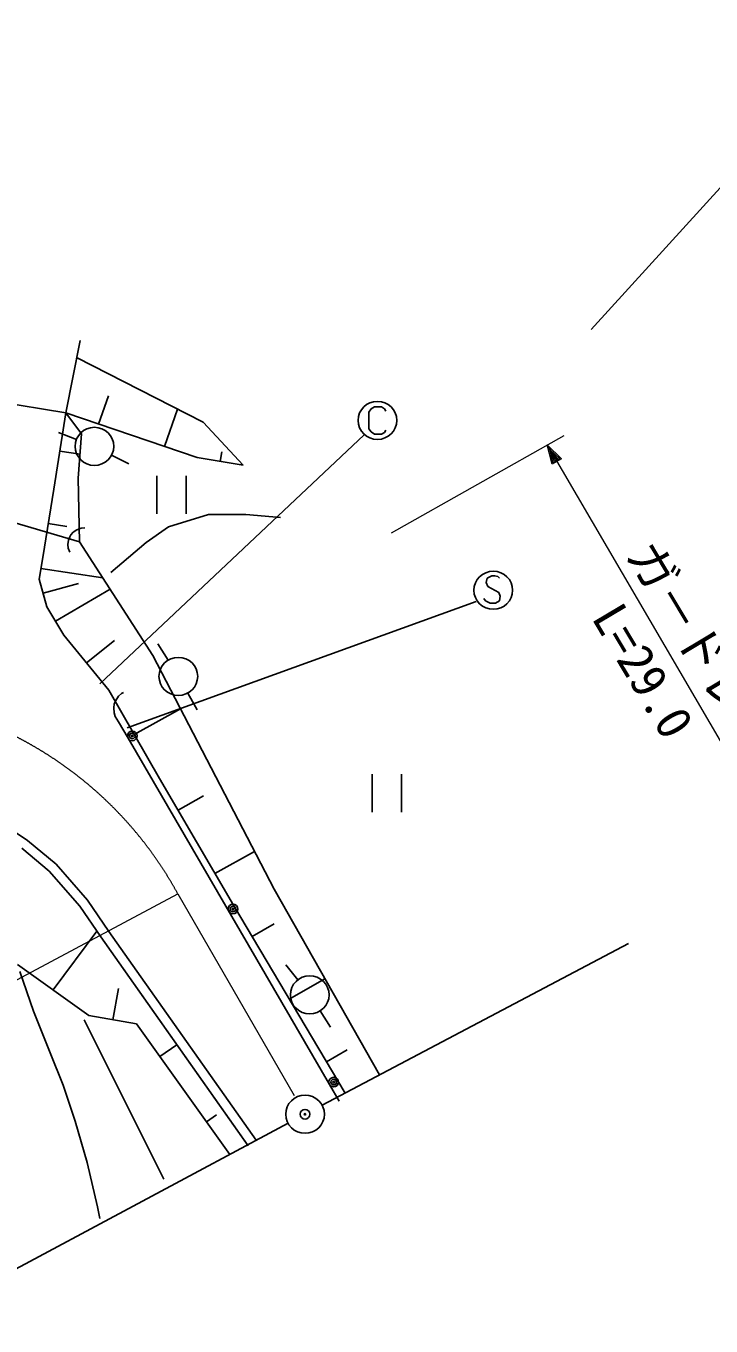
# Model space of a CAD drawing. Units: millimetres, scale not verified. Extents: x 40000 to 680000, y 20000 to 380000.
# Drawn here: x 235563 to 270893, y 247629 to 314669 of the extents above; entities that cross this region are included whole.
import ezdxf
from ezdxf.enums import TextEntityAlignment as Align

# ---------------------------------------------------------------- set-up
doc = ezdxf.new("R2010")
doc.units = ezdxf.units.MM
doc.header["$LTSCALE"] = 1000
doc.header["$PDMODE"] = 32
doc.header["$PDSIZE"] = 500
doc.linetypes.add('CHAIN', pattern=[18.5, 12, -1.5, 3.5, -1.5])
for name, color, linetype, lineweight in [('S-BGD', 7, 'Continuous', 25), ('S-BGD-EXST', 7, 'Continuous', 25), ('S-BMK', 2, 'CHAIN', 13), ('S-BMK-OTRS', 5, 'Continuous', 25), ('S-BMK-SRVR', 3, 'Continuous', 25), ('S-STR-HTXT', 7, 'Continuous', 13)]:
    doc.layers.add(name, color=color, linetype=linetype, lineweight=lineweight)
doc.layers.add('S-OTRS', color=6, linetype='Continuous')
doc.styles.add('ＭＳ ゴシック', font='')
doc.styles.get('ＭＳ ゴシック').set_extended_font_data('MS Gothic')

msp = doc.modelspace()

# ---------------------------------------------------------------- linework, layer by layer
at = {"layer": 'S-BGD'}
for p, q in [((237610, 294720), (238351, 298450)), ((238176, 297569), (244704, 294235)), ((233864, 295341), (237610, 294720)), ((239307, 294144), (239816, 295592)), ((236991, 290778), (237610, 294720)), ((244395, 292415), (237610, 294720)), ((237610, 294720), (238434, 293634)), ((242699, 292992), (243375, 294914)), ((238161, 293352), (237231, 293712)), ((244704, 294235), (246770, 292021)), ((238434, 293634), (238259, 291355)), ((237301, 292749), (238354, 292589)), ((239978, 292539), (240865, 292086)), ((246770, 292021), (244395, 292415)), ((245583, 292218), (245666, 292701)), ((238259, 291355), (238328, 288070)), ((242309, 291478), (242309, 289513)), ((243828, 289513), (243828, 291478)), ((236423, 287253), (236991, 290778)), ((231124, 290174), (238328, 288070)), ((236707, 289015), (237671, 288865)), ((242906, 288845), (244968, 289471)), ((244968, 289471), (246908, 289471)), ((246908, 289471), (248697, 289322)), ((237749, 288154), (237816, 288321)), ((237816, 288321), (237878, 288422)), ((237878, 288422), (237996, 288559)), ((237996, 288559), (238181, 288690)), ((238181, 288690), (238402, 288766)), ((238402, 288766), (238593, 288791)), ((241754, 288040), (242906, 288845)), ((237718, 287932), (237749, 288154)), ((237744, 287745), (237718, 287932)), ((237821, 287527), (237744, 287745)), ((238328, 288070), (242107, 282198)), ((239935, 286490), (241754, 288040)), ((236248, 286135), (236423, 287253)), ((236335, 286694), (239524, 286211)), ((236642, 284716), (236248, 286135)), ((236445, 285425), (238279, 285917)), ((237079, 283985), (239905, 285620)), ((237516, 283254), (236642, 284716)), ((239833, 280417), (237516, 283254)), ((238675, 281835), (240133, 282987)), ((242895, 281966), (242371, 282803)), ((242107, 282198), (248359, 270148)), ((242457, 275859), (239833, 280417)), ((240341, 280109), (240495, 280241)), ((240495, 280241), (240599, 280300)), ((243904, 280270), (244389, 279411)), ((240089, 279514), (240114, 279709)), ((240114, 279709), (240193, 279890)), ((240193, 279890), (240341, 280109)), ((240104, 279251), (240089, 279514)), ((240169, 279061), (240104, 279251)), ((240328, 278788), (240169, 279061)), ((241145, 278138), (243526, 279463)), ((240328, 278788), (240824, 277935)), ((240824, 277935), (251218, 260085)), ((246261, 269325), (242457, 275859)), ((253415, 276087), (253415, 274121)), ((254934, 274121), (254934, 276087)), ((243408, 274226), (244725, 274967)), ((233733, 273944), (235646, 272662)), ((235344, 272271), (236765, 271093)), ((235344, 272271), (236765, 271093)), ((235646, 272662), (237118, 271443)), ((245310, 270958), (247344, 272103)), ((236765, 271093), (238338, 269285)), ((236765, 271093), (238338, 269285)), ((237118, 271443), (238737, 269582)), ((238737, 269582), (239831, 267969)), ((248359, 270148), (253796, 260576)), ((238338, 269285), (239418, 267692)), ((238338, 269285), (239418, 267692)), ((252021, 259640), (246261, 269325)), ((247221, 267710), (248362, 268367)), ((236962, 264961), (239212, 267996)), ((239418, 267692), (247028, 256925)), ((239418, 267692), (246991, 256966)), ((239831, 267969), (247438, 257205)), ((238798, 263645), (235125, 266278)), ((249580, 265480), (248965, 266255)), ((249141, 264482), (250977, 265538)), ((240034, 263425), (240331, 265041)), ((241270, 263206), (238798, 263645)), ((250732, 263877), (251269, 263048)), ((238558, 263412), (242680, 255199)), ((246084, 256481), (241270, 263206)), ((242474, 261524), (243346, 262128)), ((251061, 261254), (252124, 261865)), ((251218, 260085), (251715, 259232)), ((244880, 258162), (245391, 258515))]:
    msp.add_line(p, q, dxfattribs=at)
msp.add_lwpolyline([(235250, 265918), (235950, 263868), (236802, 261709), (237474, 260052), (238105, 258188), (238710, 256063), (239246, 253780), (239372, 253173)], dxfattribs=at)
for centre, major_axis in [((239091, 292992), (999, 0)), ((243419, 281129), (999, 0)), ((241041, 278057), (250, 0)), ((241041, 278057), (150, 0)), ((241041, 278057), (50, 0)), ((246238, 269132), (250, 0)), ((246238, 269132), (150, 0)), ((246238, 269132), (50, 0)), ((250196, 264706), (999, 0)), ((251435, 260207), (250, 0)), ((251435, 260207), (150, 0)), ((251435, 260207), (50, 0))]:
    msp.add_ellipse(centre, major_axis=major_axis, ratio=0.9833, dxfattribs=at)
at = {"layer": 'S-BGD-EXST'}
for p, q in [((253531, 295038), (253371, 294920)), ((253890, 295038), (253531, 295038)), ((254050, 294920), (253890, 295038)), ((253371, 294920), (253251, 294763)), ((253251, 294763), (253251, 293898)), ((254130, 294802), (254050, 294920)), ((253251, 293898), (253371, 293741)), ((253371, 293741), (253531, 293623)), ((253890, 293623), (254050, 293702)), ((254050, 293702), (254130, 293820)), ((253003, 293578), (239364, 280747)), ((253531, 293623), (253890, 293623)), ((259584, 286319), (259344, 286201)), ((259743, 286319), (259584, 286319)), ((259903, 286280), (259743, 286319)), ((259983, 286201), (259903, 286280)), ((259344, 286201), (259304, 285965)), ((259304, 285965), (259384, 285769)), ((259384, 285769), (259943, 285454)), ((258789, 284986), (240781, 278483)), ((259264, 285022), (259184, 285140)), ((259504, 284904), (259264, 285022)), ((259983, 285022), (259783, 284904)), ((259943, 285454), (260023, 285258)), ((260023, 285258), (259983, 285022)), ((259783, 284904), (259504, 284904))]:
    msp.add_line(p, q, dxfattribs=at)
for centre in [(253690, 294331), (259664, 285572)]:
    msp.add_ellipse(centre, major_axis=(999, 0), ratio=0.9833, dxfattribs=at)
at = {"layer": 'S-BMK'}
msp.add_line((243396, 269910), (249462, 259406), dxfattribs=at)
msp.add_ellipse((225795, 260598), major_axis=(19988, 0), ratio=0.9833, start_param=0.493638, end_param=2.026311, dxfattribs=at)
at = {"layer": 'S-BMK-OTRS'}
for p, q in [((278947, 314669), (264704, 299022)), ((250836, 259016), (266635, 267357)), ((249077, 258082), (229528, 247629))]:
    msp.add_line(p, q, dxfattribs=at)
at = {"layer": 'S-BMK-SRVR'}
for major_axis in [(999, 0), (40, 0)]:
    msp.add_ellipse((249955, 258551), major_axis=major_axis, ratio=0.9833, dxfattribs=at)
at = {"layer": 'S-OTRS'}
msp.add_point((249955, 258551), dxfattribs=at)
at = {"layer": 'S-STR-HTXT'}
for p, q in [((254415, 288531), (263315, 293553)), ((262448, 293064), (274298, 272760)), ((262448, 293064), (263188, 292349)), ((262703, 292075), (262448, 293064)), ((262587, 292825), (263099, 292344)), ((262752, 292148), (262587, 292825)), ((262667, 292689), (263010, 292339)), ((262802, 292221), (262667, 292689)), ((263188, 292349), (262703, 292075)), ((263099, 292344), (262752, 292148)), ((262786, 292484), (262920, 292334)), ((262851, 292294), (262786, 292484)), ((263010, 292339), (262802, 292221)), ((262920, 292334), (262851, 292294)), ((225816, 260537), (243396, 269910))]:
    msp.add_line(p, q, dxfattribs=at)

# ---------------------------------------------------------------- texts
at = {"layer": 'S-STR-HTXT', "style": 'ＭＳ ゴシック'}
for s, rotation, p in [('ガ－ドレール', 300.924, (265992, 287134)), ('L=29.0', 300.722, (264221, 283882))]:
    msp.add_text(s, height=1833, rotation=rotation, dxfattribs=at).set_placement(p, align=Align.BOTTOM_LEFT)

doc.saveas('drawing.dxf')
